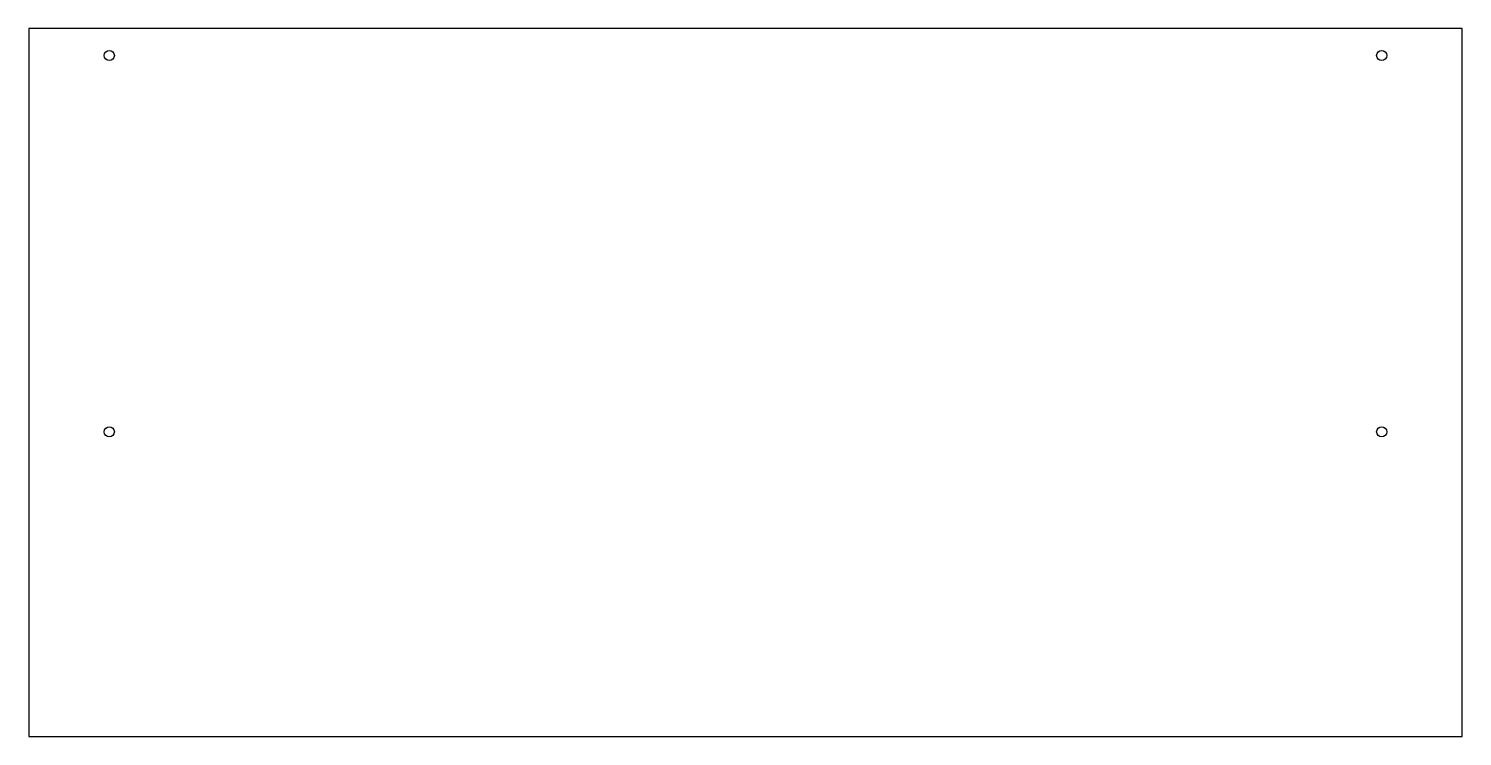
# Model space of a CAD drawing. Header units: inches. Extents: x 0 to 40, y 0 to 19.8.
import ezdxf

# ---------------------------------------------------------------- set-up
doc = ezdxf.new("R2010")
doc.units = ezdxf.units.IN

msp = doc.modelspace()

# ---------------------------------------------------------------- linework, layer by layer
at = {"layer": 'HOLES'}
for centre in [(2.25, 19), (37.75, 19), (2.25, 8.5), (37.75, 8.5)]:
    msp.add_circle(centre, 0.141, dxfattribs=at)
at = {"layer": 'PROFILE'}
for p, q in [((40, 19.75), (0, 19.75)), ((0, 19.75), (0, 0)), ((40, 0), (40, 19.75)), ((0, 0), (40, 0))]:
    msp.add_line(p, q, dxfattribs=at)

doc.saveas('drawing.dxf')
